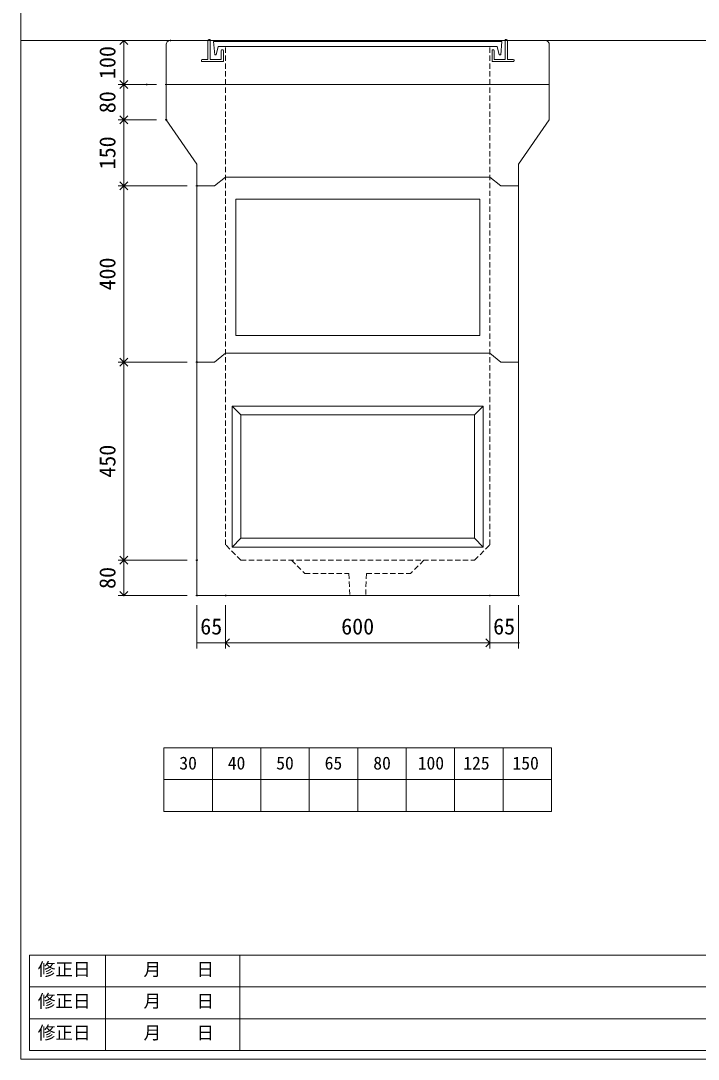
# Model space of a CAD drawing. Units: millimetres, scale not verified. Extents: x -4890 to 18490, y -2543 to 2138.
# Drawn here: x -1230 to 308, y -2137 to 220 of the extents above; entities that cross this region are included whole.
import ezdxf
from ezdxf.enums import TextEntityAlignment as Align

# ---------------------------------------------------------------- set-up
doc = ezdxf.new("R2010")
doc.units = ezdxf.units.MM
doc.header["$LTSCALE"] = 10
doc.header["$PDMODE"] = 32
doc.header["$PDSIZE"] = 2
doc.linetypes.add('DASHED1', pattern=[1.8, 1.2, -0.6])
doc.linetypes.add('USER2', pattern=[50.8, 31.75, -6.35, 6.35, -6.35])
doc.layers.add('0-1_Defpoints', color=7, linetype='Continuous')
for name, color, linetype, lineweight in [('0-2_waku', 7, 'Continuous', 18), ('0-3_gaikei', 7, 'Continuous', 18), ('0-4_kakure', 7, 'Continuous', 5), ('0-5_sunpou', 7, 'Continuous', 5), ('0-9_uchigawa', 6, 'Continuous', 18), ('0-B_futa', 3, 'Continuous', 18), ('0-C_GL', 4, 'Continuous', 18), ('0-E_文字１', 7, 'Continuous', 18), ('1-3_uchigawa2', 6, 'USER2', 18)]:
    doc.layers.add(name, color=color, linetype=linetype, lineweight=lineweight)
doc.styles.add('ＭＳ ゴシック', font='')
doc.styles.get('ＭＳ ゴシック').set_extended_font_data('MS Gothic')

# ---------------------------------------------------------------- blocks, each defined once
blk = doc.blocks.new('_Open90')
at = {"layer": '0-5_sunpou'}
blk.add_line((0, 0), (-1, 0), dxfattribs=at)
blk.add_lwpolyline([(-0.5, 0.5), (0, 0), (-0.5, -0.5)], dxfattribs=at)
blk = doc.blocks.new('D39')
at = {"layer": '0-1_Defpoints'}
for p in [(547.32, 2442.03), (451.29, 2362.03), (547.32, 2362.03)]:
    blk.add_point(p, dxfattribs=at)
at = {"layer": '0-5_sunpou'}
for p, q in [((525.32, 2442.03), (438.29, 2442.03)), ((451.29, 2424.03), (451.29, 2380.03)), ((525.32, 2362.03), (438.29, 2362.03))]:
    blk.add_line(p, q, dxfattribs=at)
at = {"layer": '0-5_sunpou', "xscale": 18, "yscale": 18}
for p, rotation in [((451.29, 2442.03), 90), ((451.29, 2362.03), 270)]:
    blk.add_blockref('_Open90', p, dxfattribs=dict(at, rotation=rotation))
at = {"layer": '0-5_sunpou', "style": 'ＭＳ ゴシック'}
blk.add_text('80', height=36.66, rotation=90, dxfattribs=at).set_placement((443.29, 2377.03), align=Align.BOTTOM_LEFT)
blk = doc.blocks.new('D40')
at = {"layer": '0-1_Defpoints'}
for p in [(547.32, 2362.03), (451.29, 2212.03), (617.32, 2212.03)]:
    blk.add_point(p, dxfattribs=at)
at = {"layer": '0-5_sunpou'}
for p, q in [((525.32, 2362.03), (438.29, 2362.03)), ((451.29, 2344.03), (451.29, 2230.03)), ((595.32, 2212.03), (438.29, 2212.03))]:
    blk.add_line(p, q, dxfattribs=at)
at = {"layer": '0-5_sunpou', "xscale": 18, "yscale": 18}
for p, rotation in [((451.29, 2362.03), 90), ((451.29, 2212.03), 270)]:
    blk.add_blockref('_Open90', p, dxfattribs=dict(at, rotation=rotation))
at = {"layer": '0-5_sunpou', "style": 'ＭＳ ゴシック'}
blk.add_text('150', height=36.66, rotation=90, dxfattribs=at).set_placement((443.29, 2249.53), align=Align.BOTTOM_LEFT)
blk = doc.blocks.new('D41')
at = {"layer": '0-1_Defpoints'}
for p in [(617.32, 2212.03), (451.29, 1812.03), (617.32, 1812.03)]:
    blk.add_point(p, dxfattribs=at)
at = {"layer": '0-5_sunpou'}
for p, q in [((595.32, 2212.03), (438.29, 2212.03)), ((451.29, 2194.03), (451.29, 1830.03)), ((595.32, 1812.03), (438.29, 1812.03))]:
    blk.add_line(p, q, dxfattribs=at)
at = {"layer": '0-5_sunpou', "xscale": 18, "yscale": 18}
for p, rotation in [((451.29, 2212.03), 90), ((451.29, 1812.03), 270)]:
    blk.add_blockref('_Open90', p, dxfattribs=dict(at, rotation=rotation))
at = {"layer": '0-5_sunpou', "style": 'ＭＳ ゴシック'}
blk.add_text('400', height=36.66, rotation=90, dxfattribs=at).set_placement((443.29, 1974.53), align=Align.BOTTOM_LEFT)
blk = doc.blocks.new('D42')
at = {"layer": '0-1_Defpoints'}
for p in [(617.32, 1812.03), (451.29, 1362.03), (617.32, 1362.03)]:
    blk.add_point(p, dxfattribs=at)
at = {"layer": '0-5_sunpou'}
for p, q in [((595.32, 1812.03), (438.29, 1812.03)), ((451.29, 1794.03), (451.29, 1380.03)), ((595.32, 1362.03), (438.29, 1362.03))]:
    blk.add_line(p, q, dxfattribs=at)
at = {"layer": '0-5_sunpou', "xscale": 18, "yscale": 18}
for p, rotation in [((451.29, 1812.03), 90), ((451.29, 1362.03), 270)]:
    blk.add_blockref('_Open90', p, dxfattribs=dict(at, rotation=rotation))
at = {"layer": '0-5_sunpou', "style": 'ＭＳ ゴシック'}
blk.add_text('450', height=36.66, rotation=90, dxfattribs=at).set_placement((443.29, 1549.53), align=Align.BOTTOM_LEFT)
blk = doc.blocks.new('D43')
at = {"layer": '0-1_Defpoints'}
for p in [(617.32, 1362.03), (451.29, 1282.03), (617.32, 1282.03)]:
    blk.add_point(p, dxfattribs=at)
at = {"layer": '0-5_sunpou'}
for p, q in [((595.32, 1362.03), (438.29, 1362.03)), ((451.29, 1344.03), (451.29, 1300.03)), ((595.32, 1282.03), (438.29, 1282.03))]:
    blk.add_line(p, q, dxfattribs=at)
at = {"layer": '0-5_sunpou', "xscale": 18, "yscale": 18}
for p, rotation in [((451.29, 1362.03), 90), ((451.29, 1282.03), 270)]:
    blk.add_blockref('_Open90', p, dxfattribs=dict(at, rotation=rotation))
at = {"layer": '0-5_sunpou', "style": 'ＭＳ ゴシック'}
blk.add_text('80', height=36.66, rotation=90, dxfattribs=at).set_placement((443.29, 1297.03), align=Align.BOTTOM_LEFT)
blk = doc.blocks.new('D44')
at = {"layer": '0-1_Defpoints'}
for p in [(617.32, 1282.03), (682.32, 1282.03), (682.32, 1174.56)]:
    blk.add_point(p, dxfattribs=at)
at = {"layer": '0-5_sunpou'}
for p, q in [((617.32, 1260.03), (617.32, 1161.56)), ((682.32, 1260.03), (682.32, 1161.56)), ((617.32, 1174.56), (682.32, 1174.56))]:
    blk.add_line(p, q, dxfattribs=at)
at = {"layer": '0-5_sunpou', "style": 'ＭＳ ゴシック'}
blk.add_text('65', height=36.66, dxfattribs=at).set_placement((624.82, 1182.56), align=Align.BOTTOM_LEFT)
blk = doc.blocks.new('D45')
at = {"layer": '0-1_Defpoints'}
for p in [(682.32, 1282.03), (1282.32, 1282.03), (1282.32, 1174.56)]:
    blk.add_point(p, dxfattribs=at)
at = {"layer": '0-5_sunpou'}
for p, q in [((682.32, 1260.03), (682.32, 1161.56)), ((1282.32, 1260.03), (1282.32, 1161.56)), ((700.32, 1174.56), (1264.32, 1174.56))]:
    blk.add_line(p, q, dxfattribs=at)
at = {"layer": '0-5_sunpou', "xscale": 18, "yscale": 18, "rotation": 180}
blk.add_blockref('_Open90', (682.32, 1174.56), dxfattribs=at)
at = {"layer": '0-5_sunpou', "xscale": 18, "yscale": 18}
blk.add_blockref('_Open90', (1282.32, 1174.56), dxfattribs=at)
at = {"layer": '0-5_sunpou', "style": 'ＭＳ ゴシック'}
blk.add_text('600', height=36.66, dxfattribs=at).set_placement((944.82, 1182.56), align=Align.BOTTOM_LEFT)
blk = doc.blocks.new('D46')
at = {"layer": '0-1_Defpoints'}
for p in [(1282.32, 1282.03), (1347.32, 1282.03), (1347.32, 1174.56)]:
    blk.add_point(p, dxfattribs=at)
at = {"layer": '0-5_sunpou'}
for p, q in [((1282.32, 1260.03), (1282.32, 1161.56)), ((1347.32, 1260.03), (1347.32, 1161.56)), ((1282.32, 1174.56), (1347.32, 1174.56))]:
    blk.add_line(p, q, dxfattribs=at)
at = {"layer": '0-5_sunpou', "style": 'ＭＳ ゴシック'}
blk.add_text('65', height=36.66, dxfattribs=at).set_placement((1289.82, 1182.56), align=Align.BOTTOM_LEFT)
blk = doc.blocks.new('D37')
at = {"layer": '0-1_Defpoints'}
for p in [(557.32, 2542.03), (451.29, 2442.03), (503.32, 2442.03)]:
    blk.add_point(p, dxfattribs=at)
at = {"layer": '0-5_sunpou'}
for p, q in [((535.32, 2542.03), (438.29, 2542.03)), ((451.29, 2524.03), (451.29, 2460.03)), ((481.32, 2442.03), (438.29, 2442.03))]:
    blk.add_line(p, q, dxfattribs=at)
at = {"layer": '0-5_sunpou', "xscale": 18, "yscale": 18}
for p, rotation in [((451.29, 2542.03), 90), ((451.29, 2442.03), 270)]:
    blk.add_blockref('_Open90', p, dxfattribs=dict(at, rotation=rotation))
at = {"layer": '0-5_sunpou', "style": 'ＭＳ ゴシック'}
blk.add_text('100', height=36.66, rotation=90, dxfattribs=at).set_placement((443.29, 2454.53), align=Align.BOTTOM_LEFT)
blk = doc.blocks.new('D38')
at = {"layer": '0-1_Defpoints'}
for p in [(547.32, 2442.03), (451.29, 2362.03), (547.32, 2362.03)]:
    blk.add_point(p, dxfattribs=at)
at = {"layer": '0-5_sunpou'}
for p, q in [((525.32, 2442.03), (438.29, 2442.03)), ((451.29, 2424.03), (451.29, 2380.03)), ((525.32, 2362.03), (438.29, 2362.03))]:
    blk.add_line(p, q, dxfattribs=at)
at = {"layer": '0-5_sunpou', "xscale": 18, "yscale": 18}
for p, rotation in [((451.29, 2442.03), 90), ((451.29, 2362.03), 270)]:
    blk.add_blockref('_Open90', p, dxfattribs=dict(at, rotation=rotation))
at = {"layer": '0-5_sunpou', "style": 'ＭＳ ゴシック'}
blk.add_text('80', height=36.66, rotation=90, dxfattribs=at).set_placement((443.29, 2377.03), align=Align.BOTTOM_LEFT)

msp = doc.modelspace()

# ---------------------------------------------------------------- linework, layer by layer
at = {"layer": '0-2_waku'}
for p, q in [((-1230, 2137.54), (-1230, -2137.46)), ((-905, -1430.8), (-25, -1430.8)), ((-905, -1430.8), (-905, -1574.8)), ((-905, -1430.8), (-905, -1574.8)), ((-905, -1430.8), (-905, -1574.8)), ((-905, -1430.8), (-905, -1574.8)), ((-795, -1430.8), (-795, -1574.8)), ((-685, -1430.8), (-685, -1574.8)), ((-685, -1430.8), (-685, -1574.8)), ((-575, -1430.8), (-575, -1574.8)), ((-465, -1430.8), (-465, -1574.8)), ((-355, -1430.8), (-355, -1574.8)), ((-245, -1430.8), (-245, -1574.8)), ((-135, -1430.8), (-135, -1574.8)), ((-25, -1430.8), (-25, -1574.8)), ((-905, -1502.8), (-25, -1502.8)), ((-905, -1574.8), (-25, -1574.8)), ((-1210, -1901.46), (-1210, -2117.46)), ((-1210, -1901.46), (818, -1901.46)), ((-1037.5, -1901.46), (-1037.5, -2117.46)), ((-732.5, -1901.46), (-732.5, -2117.46)), ((-732.5, -1901.46), (-732.5, -2117.46)), ((-1210, -1973.46), (818, -1973.46)), ((-1210, -2045.46), (530, -2045.46)), ((-1210, -2117.46), (818, -2117.46)), ((-1230, -2137.46), (4890, -2137.46)), ((-1230, -2137.46), (4890, -2137.46))]:
    msp.add_line(p, q, dxfattribs=at)
at = {"layer": '0-3_gaikei'}
for p, q in [((-900, 75.2), (-900, 165.2)), ((-890, 175.2), (-805, 175.2)), ((-125, 175.2), (-40, 175.2)), ((-30, 75.2), (-30, 165.2)), ((-900, 75.2), (-900, -4.8)), ((-900, 75.2), (-790, 75.2)), ((-900, 75.2), (-790, 75.2)), ((-900, 75.2), (-790, 75.2)), ((-900, 75.2), (-30, 75.2)), ((-900, 75.2), (-900, -4.8)), ((-900, 75.2), (-30, 75.2)), ((-30, 75.2), (-30, -4.8)), ((-30, 75.2), (-30, -4.8)), ((-830, -105.8), (-900, -4.8)), ((-830, -105.8), (-900, -4.8)), ((-100, -105.8), (-30, -4.8)), ((-100, -105.8), (-30, -4.8)), ((-830, -105.8), (-830, -1084.8)), ((-100, -105.8), (-100, -154.8)), ((-100, -105.8), (-100, -154.8)), ((-790, -154.8), (-765, -134.8)), ((-765, -134.8), (-165, -134.8)), ((-165, -134.8), (-140, -154.8)), ((-830, -154.8), (-790, -154.8)), ((-830, -154.8), (-790, -154.8)), ((-830, -154.8), (-790, -154.8)), ((-140, -154.8), (-100, -154.8)), ((-100, -154.8), (-140, -154.8)), ((-100, -154.8), (-140, -154.8)), ((-100, -154.8), (-140, -154.8)), ((-100, -154.8), (-100, -1084.8)), ((-790, -554.8), (-765, -534.8)), ((-765, -534.8), (-165, -534.8)), ((-165, -534.8), (-140, -554.8)), ((-830, -554.8), (-790, -554.8)), ((-830, -554.8), (-790, -554.8)), ((-830, -554.8), (-790, -554.8)), ((-140, -554.8), (-100, -554.8)), ((-100, -554.8), (-140, -554.8)), ((-100, -554.8), (-140, -554.8)), ((-100, -554.8), (-140, -554.8)), ((-830, -1084.8), (-100, -1084.8))]:
    msp.add_line(p, q, dxfattribs=at)
for points in [[(-140, -154.8), (-100, -154.8), (-140, -154.8)], [(-140, -554.8), (-100, -554.8), (-140, -554.8)]]:
    msp.add_lwpolyline(points, dxfattribs=at)
for centre, radius, start, end in [((-890.58, 165.78), 9.44, 86.47383, 183.52617), ((-39.67, 165.53), 9.68, 358.04251, 91.95749)]:
    msp.add_arc(centre, radius, start, end, dxfattribs=at)
at = {"layer": '0-4_kakure', "linetype": 'DASHED1'}
for p, q in [((-765, 75.2), (-765, 161.7)), ((-165, 75.2), (-165, 161.7)), ((-765, -969.8), (-765, 75.2)), ((-165, -969.8), (-165, 75.2)), ((-730, -1004.8), (-765, -969.8)), ((-200, -1004.8), (-165, -969.8)), ((-730, -1004.8), (-200, -1004.8)), ((-615, -1004.8), (-585, -1034.8)), ((-315, -1004.8), (-345, -1034.8)), ((-445, -1034.8), (-447, -1084.8)), ((-445, -1034.8), (-345, -1034.8))]:
    msp.add_line(p, q, dxfattribs=at)
msp.add_lwpolyline([(-585, -1034.8), (-485, -1034.8), (-483, -1084.8)], dxfattribs=at)
at = {"layer": '0-9_uchigawa'}
for p, q in [((-750, -654.8), (-750, -974.8)), ((-750, -654.8), (-180, -654.8)), ((-750, -654.8), (-730, -674.8)), ((-200, -674.8), (-180, -654.8)), ((-180, -654.8), (-180, -974.8)), ((-730, -674.8), (-730, -954.8)), ((-730, -674.8), (-730, -954.8)), ((-730, -674.8), (-200, -674.8)), ((-200, -674.8), (-200, -954.8)), ((-200, -674.8), (-200, -954.8)), ((-750, -974.8), (-730, -954.8)), ((-730, -954.8), (-465, -954.8)), ((-465, -954.8), (-200, -954.8)), ((-180, -974.8), (-200, -954.8)), ((-750, -974.8), (-465, -974.8)), ((-465, -974.8), (-180, -974.8))]:
    msp.add_line(p, q, dxfattribs=at)
at = {"layer": '0-B_futa'}
for p, q in [((-805, 175.2), (-805, 132.2)), ((-803, 177.2), (-800, 177.2)), ((-800, 177.2), (-800, 132.2)), ((-792.19, 172.7), (-137.86, 172.7)), ((-792.19, 172.7), (-789.7, 142.7)), ((-137.86, 172.7), (-140.11, 142.7)), ((-130, 177.2), (-130, 132.2)), ((-130, 177.2), (-127, 177.2)), ((-125, 175.2), (-125, 132.2)), ((-789.7, 142.7), (-785.99, 142.7)), ((-781.67, 161.7), (-785.99, 142.7)), ((-781.67, 161.7), (-148.33, 161.7)), ((-775, 152.2), (-775, 132.2)), ((-773, 154.2), (-772, 154.2)), ((-770, 152.2), (-770, 127.2)), ((-160, 152.2), (-160, 127.2)), ((-157, 154.2), (-158, 154.2)), ((-155, 152.2), (-155, 132.2)), ((-148.33, 161.7), (-144.01, 142.7)), ((-140.11, 142.7), (-144.01, 142.7)), ((-820, 130.2), (-820, 129.2)), ((-818, 132.2), (-805, 132.2)), ((-770, 127.2), (-818, 127.2)), ((-800, 132.2), (-775, 132.2)), ((-160, 127.2), (-112, 127.2)), ((-130, 132.2), (-155, 132.2)), ((-112, 132.2), (-125, 132.2)), ((-110, 130.2), (-110, 129.2))]:
    msp.add_line(p, q, dxfattribs=at)
for centre, start, end in [((-803, 175.2), 90, 180), ((-127, 175.2), 0, 90), ((-773, 152.2), 90, 180), ((-772, 152.2), 0, 90), ((-158, 152.2), 90, 180), ((-157, 152.2), 0, 90), ((-818, 130.2), 90, 180), ((-818, 129.2), 180, 270), ((-112, 130.2), 0, 90), ((-112, 129.2), 270, 0)]:
    msp.add_arc(centre, 2, start, end, dxfattribs=at)
at = {"layer": '0-C_GL'}
msp.add_line((-1230, 175.2), (4890, 175.2), dxfattribs=at)
at = {"layer": '1-3_uchigawa2'}
for p, q in [((-742, -184.8), (-464.5, -184.8)), ((-742, -184.8), (-742, -494.8)), ((-188, -184.8), (-465.5, -184.8)), ((-188, -184.8), (-188, -494.8)), ((-742, -494.8), (-465, -494.8)), ((-188, -494.8), (-465, -494.8))]:
    msp.add_line(p, q, dxfattribs=at)

# ---------------------------------------------------------------- block references
at = {"layer": '0-5_sunpou'}
for name in ['D37', 'D39', 'D38', 'D40', 'D41', 'D42', 'D43', 'D44', 'D45', 'D46']:
    msp.add_blockref(name, (-1447.32, -2366.83), dxfattribs=at)

# ---------------------------------------------------------------- texts
at = {"layer": '0-E_文字１', "style": 'ＭＳ ゴシック'}
for s, p in [('30', (-870.06, -1488.61)), ('40', (-760.06, -1488.61)), ('50', (-650.06, -1488.61)), ('65', (-540.06, -1488.61)), ('80', (-429.65, -1488.61)), ('100', (-328.78, -1488.61)), ('125', (-225.39, -1488.61)), ('150', (-113.63, -1488.61)), ('修正日', (-1191.35, -1956.76)), ('\u3000\u3000月\u3000\u3000日', (-1031.2, -1956.76)), ('修正日', (-1191.35, -2028.76)), ('\u3000\u3000月\u3000\u3000日', (-1031.2, -2028.76)), ('修正日', (-1191.35, -2100.76)), ('\u3000\u3000月\u3000\u3000日', (-1031.2, -2100.76))]:
    msp.add_text(s, height=29.33, dxfattribs=at).set_placement(p, align=Align.BOTTOM_LEFT)

doc.saveas('drawing.dxf')
